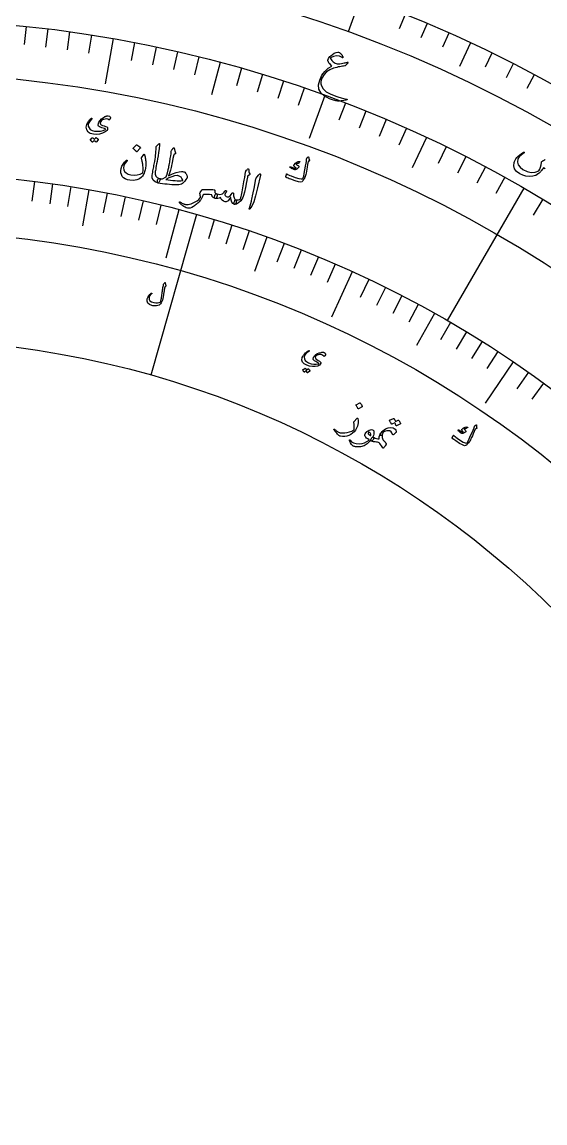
# Model space of a CAD drawing. Header units: millimetres. Extents: x -75 to 75, y -75 to 98.
# Drawn here: x 6.9 to 35.1, y 8.4 to 67.7 of the extents above; entities that cross this region are included whole.
import ezdxf

# ---------------------------------------------------------------- set-up
doc = ezdxf.new("R2010")
doc.units = ezdxf.units.MM
for name, color, linetype in [('ENGRAVE', 7, 'Continuous'), ('ENGRAVE_FINE', 8, 'Continuous'), ('TEXT', 5, 'Continuous')]:
    doc.layers.add(name, color=color, linetype=linetype)

msp = doc.modelspace()

# ---------------------------------------------------------------- linework, layer by layer
at = {"layer": 'ENGRAVE'}
for points in [[(25.1385, 69.0674), (24.4651, 67.2174)], [(11.7864, 66.8438), (11.3566, 64.4064)], [(31.0624, 66.6136), (30.4681, 65.3391)], [(17.5673, 65.5622), (17.0976, 63.8091)], [(23.2146, 63.7816), (22.3681, 61.4559)], [(28.6852, 61.5156), (27.9182, 59.8707)], [(33.9375, 58.7815), (29.8125, 51.6368)], [(10.4873, 58.6955), (10.139, 56.7463)], [(15.3327, 57.6199), (14.6384, 55.0107)], [(16.2904, 57.3564), (13.8315, 48.6989)], [(20.0752, 56.1438), (19.4085, 54.2794)], [(24.6827, 54.2762), (23.565, 51.8184)], [(29.1237, 52.0284), (28.1565, 50.3007)], [(33.3674, 49.4142), (31.8564, 47.1765)]]:
    msp.add_lwpolyline(points, dxfattribs=at)
for radius in [73.5, 73.5, 71.5312, 67.875, 67.875, 64.9875, 59.625, 59.625, 56.475, 50.625, 50.625]:
    msp.add_circle((0, 0), radius, dxfattribs=at)
at = {"layer": 'ENGRAVE_FINE'}
for points in [[(27.5336, 68.148), (27.2175, 67.3657)], [(7.0949, 67.5032), (6.9914, 66.5186)], [(8.2719, 67.3691), (8.1512, 66.3864)], [(9.4464, 67.2144), (9.3086, 66.2341)], [(28.7187, 67.6571), (28.3891, 66.8804)], [(29.8951, 67.1456), (29.552, 66.3748)], [(10.618, 67.0393), (10.4631, 66.0615)], [(12.9512, 66.6279), (12.7623, 65.6561)], [(14.112, 66.3918), (13.9062, 65.4234)], [(15.2686, 66.1354), (15.0459, 65.1707)], [(32.2203, 66.0614), (31.8504, 65.303)], [(16.4204, 65.8588), (16.1809, 64.8982)], [(33.3683, 65.489), (32.9852, 64.7372)], [(18.7089, 65.2456), (18.436, 64.294)], [(19.8447, 64.9092), (19.5553, 63.9624)], [(34.5062, 64.8966), (34.11, 64.1517)], [(20.9745, 64.553), (20.6686, 63.6114)], [(22.0979, 64.1771), (21.7756, 63.241)], [(24.3242, 63.3668), (23.9694, 62.4425)], [(25.4264, 62.9326), (25.0556, 62.0147)], [(26.5209, 62.4793), (26.1341, 61.568)], [(27.6072, 62.0069), (27.2046, 61.1025)], [(29.7544, 61.0056), (29.3205, 60.1158)], [(30.8146, 60.4771), (30.3652, 59.595)], [(31.8654, 59.9301), (31.4006, 59.0559)], [(7.5442, 59.1458), (7.4076, 58.0745)], [(8.5276, 59.012), (8.3731, 57.9431)], [(9.5087, 58.8619), (9.3365, 57.7957)], [(32.9065, 59.3648), (32.4265, 58.4989)], [(11.463, 58.5127), (11.2554, 57.4529)], [(12.4357, 58.3138), (12.2104, 57.2575)], [(13.405, 58.0986), (13.1622, 57.0462)], [(14.3708, 57.8673), (14.1105, 56.8191)], [(34.9582, 58.1802), (34.4483, 57.3316)], [(17.2438, 57.0771), (16.9315, 56.0432)], [(18.1926, 56.7818), (17.8631, 55.7533)], [(19.1365, 56.4707), (18.7898, 55.4478)], [(21.0085, 55.8013), (20.628, 54.7905)], [(21.9362, 55.4432), (21.5388, 54.4389)], [(22.8579, 55.0696), (22.4439, 54.0721)], [(23.7735, 54.6805), (23.3429, 53.6901)], [(25.5852, 53.8566), (25.1218, 52.8811)], [(26.4808, 53.422), (26.0012, 52.4543)], [(27.3692, 52.9723), (26.8735, 52.0128)], [(28.2503, 52.5077), (27.7386, 51.5567)], [(29.9891, 51.5344), (29.4459, 50.6009)], [(30.8465, 51.0258), (30.2878, 50.1016)], [(31.6955, 50.5028), (31.1214, 49.5881)], [(32.5358, 49.9656), (31.9465, 49.0605)], [(34.1898, 48.8487), (33.5705, 47.9639)], [(35.0029, 48.2694), (34.3689, 47.3951)]]:
    msp.add_lwpolyline(points, dxfattribs=at)
at = {"layer": 'TEXT'}
for points in [[(23.9083, 66.112), (23.9527, 66.1082), (23.9964, 66.0916), (24.0394, 66.0623), (24.0818, 66.0202), (24.1022, 65.9953), (24.1203, 65.9711), (24.1364, 65.9475), (24.1502, 65.9245), (24.162, 65.9022), (24.1718, 65.8809), (24.1795, 65.8605), (24.1851, 65.841), (24.1872, 65.8232), (24.1807, 65.8151), (24.1658, 65.8167), (24.1425, 65.8278), (23.9927, 65.894), (23.8384, 65.9125), (23.6797, 65.8833), (23.517, 65.8064), (23.5109, 65.7997), (23.5081, 65.7916), (23.5088, 65.7818), (23.5129, 65.7704), (23.5813, 65.6671), (23.6656, 65.5846), (23.766, 65.5227), (23.8824, 65.4814), (23.9048, 65.4779), (23.9353, 65.478), (23.974, 65.4815), (24.0209, 65.4885), (24.1079, 65.5056), (24.1848, 65.5206), (24.2516, 65.5334), (24.3082, 65.5442), (24.3547, 65.553), (24.391, 65.5597), (24.4171, 65.5645), (24.433, 65.5672), (24.4539, 65.5661), (24.462, 65.5571), (24.4573, 65.5403), (24.4399, 65.5155), (24.3855, 65.4537), (24.3414, 65.409), (24.3078, 65.3814), (24.2845, 65.371), (24.2228, 65.3656), (24.1567, 65.3573), (24.0861, 65.346), (24.0111, 65.3319), (23.9317, 65.3147), (23.8478, 65.2947), (23.7595, 65.2716), (23.6669, 65.2455), (23.4722, 65.1677), (23.3053, 65.054), (23.1663, 64.9046), (23.0548, 64.7198), (23.0143, 64.612), (22.9953, 64.5051), (22.9979, 64.3992), (23.0218, 64.2942), (23.1166, 64.131), (23.2878, 63.9807), (23.5353, 63.8428), (23.8592, 63.7163), (23.9108, 63.7006), (23.9666, 63.6846), (24.0268, 63.6685), (24.0914, 63.652), (24.1602, 63.6356), (24.2331, 63.6192), (24.3103, 63.603), (24.3915, 63.587), (24.4052, 63.5833), (24.4147, 63.5788), (24.4199, 63.5734), (24.4208, 63.567), (24.3988, 63.5461), (24.3348, 63.526), (24.229, 63.5066), (24.0815, 63.4877), (23.9934, 63.48), (23.9181, 63.4778), (23.8555, 63.4813), (23.8057, 63.4904), (23.6269, 63.542), (23.4683, 63.5985), (23.3299, 63.6602), (23.2117, 63.7272), (23.0066, 63.9044), (22.8911, 64.11), (22.8655, 64.3448), (22.9302, 64.6088), (23.054, 64.8662), (23.2041, 65.0787), (23.3809, 65.2459), (23.5844, 65.3676), (23.5072, 65.4418), (23.4473, 65.5104), (23.4047, 65.5735), (23.3794, 65.631), (23.3746, 65.6524), (23.3739, 65.674), (23.3772, 65.696), (23.3846, 65.7184), (23.4146, 65.7749), (23.4484, 65.8265), (23.4858, 65.8733), (23.5269, 65.915), (23.6244, 65.9938), (23.7206, 66.0529), (23.8152, 66.0923), (23.9083, 66.112)], [(11.5628, 62.4664), (11.507, 62.4972), (11.4407, 62.5101), (11.3641, 62.5053), (11.2772, 62.4826), (11.2199, 62.4562), (11.1699, 62.4214), (11.1273, 62.3782), (11.0919, 62.3265), (11.0874, 62.3157), (11.0851, 62.3041), (11.085, 62.2916), (11.0871, 62.2782), (11.1092, 62.2338), (11.1526, 62.1955), (11.2174, 62.1633), (11.3035, 62.137), (11.3886, 62.1119), (11.4485, 62.0835), (11.4833, 62.0519), (11.4929, 62.017), (11.4822, 61.9499), (11.4581, 61.8928), (11.4205, 61.8457), (11.3696, 61.8087), (11.2174, 61.7403), (11.061, 61.6976), (10.9004, 61.6807), (10.7354, 61.6894), (10.561, 61.7323), (10.438, 61.8085), (10.3662, 61.9183), (10.3456, 62.062), (10.3556, 62.1373), (10.3799, 62.2168), (10.4186, 62.3005), (10.4717, 62.3884), (10.4892, 62.4124), (10.5068, 62.4354), (10.5246, 62.4574), (10.5426, 62.4785), (10.561, 62.4986), (10.5798, 62.518), (10.5991, 62.5366), (10.6188, 62.5544), (10.629, 62.5614), (10.6374, 62.5635), (10.644, 62.5607), (10.6489, 62.5531), (10.6508, 62.5442), (10.6502, 62.5358), (10.6471, 62.5279), (10.6414, 62.5203), (10.5452, 62.4114), (10.482, 62.3092), (10.4516, 62.2137), (10.4538, 62.1251), (10.4922, 62.0255), (10.56, 61.9484), (10.6572, 61.8934), (10.7839, 61.8606), (10.9509, 61.8449), (11.1052, 61.8525), (11.247, 61.8835), (11.3765, 61.9381), (11.3846, 61.9432), (11.3884, 61.9492), (11.3879, 61.9559), (11.383, 61.9634), (11.3607, 61.9798), (11.3201, 61.9977), (11.261, 62.017), (11.1836, 62.0376), (11.1055, 62.0618), (11.0477, 62.0913), (11.0104, 62.126), (10.9936, 62.1661), (10.9904, 62.2103), (10.9952, 62.2552), (11.0082, 62.3008), (11.0294, 62.3471), (11.0872, 62.4351), (11.1597, 62.5127), (11.2468, 62.5797), (11.3486, 62.6363), (11.3754, 62.6492), (11.401, 62.6599), (11.4255, 62.6684), (11.4489, 62.6748), (11.4712, 62.6792), (11.4921, 62.6816), (11.5117, 62.6821), (11.5301, 62.6808), (11.5991, 62.6613), (11.6365, 62.6227), (11.6423, 62.5652), (11.6164, 62.4886), (11.6039, 62.469), (11.5909, 62.4588), (11.5772, 62.4579), (11.5628, 62.4664)], [(10.8611, 61.501), (10.8637, 61.5028), (10.8671, 61.5037), (10.8713, 61.5034), (10.8762, 61.5021), (10.8928, 61.4921), (10.9087, 61.4816), (10.9239, 61.4705), (10.9385, 61.4589), (10.9524, 61.4464), (10.9658, 61.4332), (10.9787, 61.419), (10.9911, 61.404), (10.9933, 61.3997), (10.9938, 61.3955), (10.9927, 61.3913), (10.99, 61.3872), (10.8786, 61.2633), (10.8759, 61.2618), (10.8724, 61.2625), (10.8681, 61.2651), (10.863, 61.2698), (10.8596, 61.2739), (10.854, 61.2797), (10.8462, 61.2871), (10.8361, 61.2963), (10.8236, 61.3073), (10.8087, 61.3203), (10.7913, 61.3353), (10.7715, 61.3522), (10.6841, 61.2559), (10.6803, 61.2531), (10.6761, 61.253), (10.6715, 61.2556), (10.6664, 61.2609), (10.6619, 61.2654), (10.6549, 61.2723), (10.6453, 61.2815), (10.633, 61.2931), (10.6179, 61.3071), (10.5997, 61.3235), (10.5784, 61.3423), (10.5541, 61.3635), (10.5518, 61.3667), (10.551, 61.3697), (10.5518, 61.3724), (10.5542, 61.3748), (10.6659, 61.4935), (10.6685, 61.4954), (10.6719, 61.4962), (10.6761, 61.496), (10.681, 61.4947), (10.6953, 61.487), (10.709, 61.4787), (10.722, 61.4696), (10.7345, 61.4598), (10.7465, 61.4494), (10.7578, 61.4385), (10.7686, 61.4271), (10.7789, 61.4152)], [(14.2603, 61.1722), (14.2678, 61.1793), (14.2744, 61.1837), (14.2799, 61.1854), (14.2844, 61.1844), (14.2903, 61.1791), (14.2938, 61.1666), (14.2949, 61.147), (14.2936, 61.1201), (14.2682, 60.9052), (14.2421, 60.7071), (14.2153, 60.5258), (14.1879, 60.3613), (14.1622, 60.2211), (14.1392, 60.0954), (14.1191, 59.9843), (14.1018, 59.8876), (14.0872, 59.8054), (14.0751, 59.7379), (14.0655, 59.6848), (14.0583, 59.6464), (14.0563, 59.5267), (14.0914, 59.43), (14.1634, 59.3563), (14.2724, 59.3054), (14.3023, 59.2893), (14.3179, 59.2648), (14.3193, 59.2319), (14.3066, 59.1905), (14.2776, 59.1276), (14.2521, 59.0837), (14.2302, 59.059), (14.2118, 59.0535), (14.0562, 59.1132), (13.9529, 59.2054), (13.9018, 59.3301), (13.903, 59.4877), (13.9144, 59.5605), (13.9263, 59.6334), (13.9388, 59.7063), (13.9519, 59.7793), (13.9653, 59.8524), (13.979, 59.9256), (13.9928, 59.999), (14.0069, 60.0725), (14.034, 60.2126), (14.0557, 60.3393), (14.072, 60.4528), (14.0829, 60.5529), (14.0908, 60.6496), (14.0979, 60.753), (14.1042, 60.863), (14.1097, 60.9796), (14.1117, 61.0004), (14.1165, 61.0187), (14.1241, 61.0345), (14.1345, 61.0478)], [(13.4905, 60.5799), (13.5037, 60.5272), (13.5157, 60.4725), (13.5266, 60.4159), (13.5362, 60.3573), (13.5441, 60.2965), (13.55, 60.2332), (13.5537, 60.1675), (13.5554, 60.0992), (13.5548, 60.0317), (13.5512, 59.9655), (13.5444, 59.9005), (13.5346, 59.8368), (13.5217, 59.7741), (13.5057, 59.7123), (13.4866, 59.6515), (13.4644, 59.5914), (13.4361, 59.5296), (13.404, 59.4737), (13.3682, 59.4239), (13.3287, 59.38), (13.2071, 59.2872), (13.0616, 59.2278), (12.8921, 59.2018), (12.6983, 59.2089), (12.5627, 59.2343), (12.4482, 59.2774), (12.3548, 59.3383), (12.2823, 59.4171), (12.2345, 59.5089), (12.2091, 59.61), (12.2063, 59.7204), (12.2262, 59.8401), (12.2679, 59.9627), (12.3267, 60.0767), (12.4027, 60.1819), (12.4958, 60.2784), (12.5096, 60.2888), (12.5219, 60.2936), (12.5326, 60.2929), (12.5418, 60.2865), (12.5494, 60.2758), (12.5495, 60.2629), (12.5421, 60.2479), (12.5273, 60.2307), (12.4283, 60.1055), (12.3678, 59.9867), (12.3453, 59.8743), (12.3608, 59.7684), (12.4099, 59.6759), (12.4904, 59.6002), (12.6024, 59.5413), (12.7459, 59.499), (12.926, 59.4784), (13.0932, 59.4906), (13.2478, 59.5358), (13.3901, 59.6141), (13.3933, 59.6172), (13.3963, 59.6223), (13.399, 59.6292), (13.4014, 59.6381), (13.4131, 59.7094), (13.4166, 59.7948), (13.4118, 59.8941), (13.3985, 60.0076), (13.3895, 60.0651), (13.3804, 60.1189), (13.3711, 60.1688), (13.3616, 60.2148), (13.3519, 60.2569), (13.3415, 60.2949), (13.3306, 60.3287), (13.3191, 60.3584), (13.314, 60.3737), (13.3121, 60.3872), (13.3136, 60.3989), (13.3183, 60.4087), (13.4496, 60.5979), (13.4603, 60.6082), (13.4707, 60.6087), (13.4807, 60.5993), (13.4905, 60.5799)], [(13.0536, 61.1172), (13.0579, 61.12), (13.0634, 61.121), (13.07, 61.1204), (13.0777, 61.118), (13.1288, 61.0838), (13.1755, 61.0454), (13.2179, 61.0028), (13.2559, 60.9558), (13.2591, 60.9492), (13.2599, 60.9432), (13.2581, 60.9377), (13.2538, 60.9327), (13.0732, 60.7479), (13.0671, 60.7439), (13.0604, 60.744), (13.0531, 60.7484), (13.0453, 60.7569), (13.0384, 60.7642), (13.0276, 60.7754), (13.0127, 60.7904), (12.9937, 60.8091), (12.9704, 60.8318), (12.9422, 60.8584), (12.9093, 60.8889), (12.8716, 60.9234), (12.8667, 60.9288), (12.8648, 60.9337), (12.8656, 60.9379), (12.8694, 60.9415)], [(15.0469, 60.9479), (15.0555, 60.9534), (15.0628, 60.9566), (15.0687, 60.9576), (15.0733, 60.9562), (15.0783, 60.9524), (15.0823, 60.9466), (15.0855, 60.9388), (15.0878, 60.9289), (15.0966, 60.8867), (15.1052, 60.8475), (15.1136, 60.8113), (15.1217, 60.7781), (15.1299, 60.7483), (15.1384, 60.722), (15.1473, 60.6994), (15.1565, 60.6804), (15.1629, 60.6651), (15.1627, 60.6507), (15.1559, 60.6372), (15.1425, 60.6246), (15.0682, 60.5689), (15.0579, 60.5587), (15.0496, 60.5461), (15.0435, 60.5311), (15.0394, 60.5138), (15.0158, 60.3797), (14.9947, 60.2616), (14.9761, 60.1596), (14.96, 60.0737), (14.9464, 60.0036), (14.9357, 59.9492), (14.9277, 59.9104), (14.9225, 59.8872), (14.9049, 59.8193), (14.887, 59.7551), (14.8687, 59.6948), (14.85, 59.6382), (14.8312, 59.5854), (14.8124, 59.5363), (14.7936, 59.4909), (14.7748, 59.4493), (15.0011, 59.547), (15.194, 59.6169), (15.3532, 59.6593), (15.4785, 59.6745), (15.5322, 59.6732), (15.5788, 59.6663), (15.6184, 59.6537), (15.6509, 59.6355), (15.6934, 59.5972), (15.7296, 59.5448), (15.7593, 59.4785), (15.7827, 59.3982), (15.7847, 59.38), (15.7823, 59.3603), (15.7754, 59.3393), (15.764, 59.3168), (15.7136, 59.2386), (15.6592, 59.1659), (15.6007, 59.0987), (15.5383, 59.037), (15.484, 59.001), (15.4141, 58.9758), (15.3286, 58.9613), (15.2274, 58.9574), (15.0946, 58.9617), (14.9634, 58.9681), (14.8337, 58.9767), (14.7056, 58.9873), (14.5792, 59.0002), (14.4548, 59.0156), (14.3324, 59.0333), (14.2118, 59.0535), (14.1994, 59.0605), (14.1898, 59.075), (14.1832, 59.097), (14.1794, 59.1264), (14.1783, 59.1616), (14.1811, 59.1948), (14.1878, 59.226), (14.1985, 59.255), (14.2126, 59.2792), (14.2296, 59.2957), (14.2495, 59.3044), (14.2724, 59.3054), (14.3013, 59.3001), (14.3286, 59.2955), (14.3545, 59.2917), (14.3789, 59.2885), (14.4018, 59.2858), (14.423, 59.283), (14.4425, 59.2803), (14.4604, 59.2776), (14.6535, 59.3903), (14.6565, 59.3965), (14.66, 59.4046), (14.664, 59.4147), (14.6684, 59.4267), (14.6733, 59.4406), (14.6787, 59.4564), (14.6846, 59.4741), (14.6909, 59.4938), (14.6975, 59.5152), (14.7041, 59.5383), (14.7108, 59.5631), (14.7175, 59.5895), (14.7244, 59.6174), (14.7316, 59.6465), (14.7391, 59.6768), (14.7469, 59.7083), (14.7553, 59.744), (14.7648, 59.7869), (14.7753, 59.837), (14.7868, 59.8942), (14.7992, 59.9582), (14.8125, 60.0287), (14.8266, 60.1056), (14.8416, 60.189), (14.8743, 60.3743), (14.8986, 60.5212), (14.9146, 60.6297), (14.9222, 60.6999), (14.9256, 60.7454), (14.929, 60.7798), (14.9322, 60.8031), (14.9354, 60.8153), (14.9497, 60.8362), (14.9639, 60.8557), (14.9779, 60.8738), (14.9918, 60.8904), (15.0055, 60.9059), (15.0193, 60.9206), (15.0331, 60.9346), (15.0469, 60.9479)], [(22.3334, 60.4544), (22.3365, 60.432), (22.3404, 60.4104), (22.3451, 60.3896), (22.3505, 60.3696), (22.3569, 60.3504), (22.3644, 60.332), (22.3728, 60.3143), (22.3823, 60.2973), (22.3851, 60.2886), (22.384, 60.2802), (22.3789, 60.272), (22.3699, 60.2641), (22.3186, 60.2235), (22.3134, 60.219), (22.3094, 60.215), (22.3066, 60.2116), (22.305, 60.2087), (22.2816, 60.0563), (22.2593, 59.9189), (22.2383, 59.7966), (22.2185, 59.6894), (22.2, 59.5973), (22.1826, 59.5206), (22.1665, 59.4592), (22.1515, 59.4131), (22.1196, 59.3276), (22.108, 59.3011), (22.095, 59.2749), (22.0807, 59.2491), (22.065, 59.2237), (22.0479, 59.1987), (22.0292, 59.1742), (22.009, 59.1501), (21.9872, 59.1264), (21.9195, 59.1045), (21.7937, 59.1191), (21.6098, 59.1699), (21.3674, 59.2562), (21.2927, 59.2861), (21.2243, 59.3155), (21.1621, 59.3447), (21.1063, 59.3735), (21.1017, 59.3777), (21.0991, 59.3824), (21.0984, 59.3877), (21.0996, 59.3936), (21.1076, 59.4211), (21.115, 59.446), (21.1219, 59.4684), (21.1283, 59.4882), (21.1342, 59.5057), (21.1398, 59.5212), (21.145, 59.5346), (21.1498, 59.5458), (21.1528, 59.552), (21.1564, 59.5548), (21.1605, 59.5542), (21.1651, 59.5502), (21.2017, 59.5233), (21.2512, 59.4954), (21.3136, 59.4665), (21.389, 59.4366), (21.6167, 59.3543), (21.7985, 59.3), (21.9347, 59.2742), (22.0254, 59.2772), (22.0451, 59.3304), (22.0701, 59.431), (22.1006, 59.579), (22.1362, 59.7746), (22.1702, 59.9709), (22.1952, 60.1197), (22.2113, 60.2209), (22.2186, 60.2744), (22.2201, 60.2892), (22.2216, 60.3031), (22.2229, 60.316), (22.2242, 60.3279), (22.2253, 60.3388), (22.2262, 60.3485), (22.227, 60.357), (22.2276, 60.3644), (22.2298, 60.3801), (22.2345, 60.3941), (22.2416, 60.4065), (22.2511, 60.4173), (22.3093, 60.4713), (22.3138, 60.4747), (22.3178, 60.4765), (22.3216, 60.4768), (22.325, 60.4754), (22.3284, 60.4715), (22.3309, 60.4668), (22.3326, 60.4611), (22.3334, 60.4544)], [(21.8435, 60.2211), (21.8467, 60.2195), (21.8491, 60.2171), (21.8507, 60.2141), (21.8516, 60.2103), (21.8513, 60.2073), (21.8504, 60.2043), (21.849, 60.2012), (21.8471, 60.198), (21.7763, 60.1187), (21.7684, 60.1109), (21.761, 60.1054), (21.7542, 60.1021), (21.748, 60.1012), (21.7235, 60.103), (21.7017, 60.1016), (21.6824, 60.097), (21.6658, 60.0893), (21.6611, 60.0838), (21.6619, 60.0758), (21.6684, 60.0653), (21.6804, 60.0523), (21.6891, 60.0454), (21.6981, 60.0385), (21.7076, 60.0317), (21.7175, 60.0251), (21.7279, 60.0184), (21.7389, 60.0119), (21.7505, 60.0053), (21.7628, 59.9987), (21.8009, 59.964), (21.8014, 59.9208), (21.7644, 59.8692), (21.6901, 59.8091), (21.6627, 59.7932), (21.6375, 59.7821), (21.6146, 59.7759), (21.594, 59.7745), (21.573, 59.7775), (21.5454, 59.7856), (21.5111, 59.7988), (21.4703, 59.8171), (21.4496, 59.8269), (21.4302, 59.8369), (21.4122, 59.8472), (21.3955, 59.8578), (21.38, 59.8682), (21.3656, 59.8783), (21.3523, 59.888), (21.3401, 59.8973), (21.3333, 59.905), (21.3292, 59.9126), (21.3277, 59.9199), (21.3288, 59.927), (21.3324, 59.9335), (21.3375, 59.9373), (21.344, 59.9383), (21.3521, 59.9365), (21.3772, 59.9294), (21.4056, 59.9209), (21.4372, 59.911), (21.4721, 59.8996), (21.537, 59.8784), (21.5886, 59.8641), (21.6268, 59.8569), (21.6516, 59.8567), (21.6552, 59.8578), (21.6577, 59.86), (21.6592, 59.8633), (21.6595, 59.8677), (21.6589, 59.8708), (21.6569, 59.8741), (21.6535, 59.8777), (21.6486, 59.8816), (21.602, 59.9123), (21.5828, 59.9261), (21.5674, 59.9406), (21.5556, 59.9557), (21.5476, 59.9715), (21.5421, 59.9885), (21.541, 60.0045), (21.5443, 60.0194), (21.5519, 60.0333), (21.6197, 60.1207), (21.6909, 60.1812), (21.7655, 60.2147), (21.8435, 60.2211)], [(15.3157, 59.449), (15.3014, 59.4521), (15.2865, 59.4543), (15.271, 59.4555), (15.2548, 59.4557), (15.1039, 59.4369), (14.9498, 59.3958), (14.7928, 59.3326), (14.633, 59.2471), (14.7663, 59.227), (14.8935, 59.2104), (15.0147, 59.1972), (15.1297, 59.1876), (15.2388, 59.1817), (15.342, 59.1798), (15.4392, 59.1818), (15.5304, 59.1879), (15.5391, 59.1891), (15.5443, 59.1924), (15.5459, 59.1978), (15.5439, 59.2052), (15.5033, 59.2943), (15.4517, 59.3647), (15.3891, 59.4163), (15.3157, 59.449)], [(18.9535, 59.7034), (18.9867, 59.7421), (19.0127, 59.7729), (19.0316, 59.7958), (19.0433, 59.8108), (19.0517, 59.82), (19.0605, 59.8257), (19.0697, 59.8279), (19.0793, 59.8265), (19.0891, 59.8215), (19.0961, 59.8136), (19.1002, 59.8028), (19.1015, 59.7892), (19.106, 59.7229), (19.1169, 59.6611), (19.1342, 59.6036), (19.1578, 59.5504), (19.1639, 59.5339), (19.1621, 59.518), (19.1524, 59.5028), (19.1348, 59.4883), (19.046, 59.423), (19.038, 59.3836), (19.0302, 59.345), (19.0226, 59.3069), (19.0153, 59.2696), (19.0081, 59.233), (19.0012, 59.197), (18.9945, 59.1618), (18.988, 59.1272), (18.9273, 58.8072), (18.8732, 58.5593), (18.8257, 58.3832), (18.7851, 58.2791), (18.6715, 58.103), (18.5587, 57.9822), (18.4466, 57.9165), (18.3351, 57.9061), (18.3323, 57.9069), (18.3296, 57.9078), (18.3269, 57.9087), (18.3242, 57.9095), (18.3129, 57.9301), (18.3137, 57.9687), (18.3265, 58.0254), (18.3515, 58.1002), (18.3628, 58.1272), (18.3769, 58.145), (18.3937, 58.1536), (18.4133, 58.1531), (18.487, 58.145), (18.5527, 58.1518), (18.6105, 58.1736), (18.6604, 58.2103), (18.6765, 58.2685), (18.6932, 58.3351), (18.7105, 58.4102), (18.7285, 58.4938), (18.7472, 58.5856), (18.7665, 58.685), (18.7866, 58.7921), (18.8074, 58.9069), (18.8286, 59.0195), (18.8474, 59.1208), (18.8636, 59.2108), (18.8774, 59.2895), (18.889, 59.3568), (18.8989, 59.4126), (18.907, 59.4568), (18.9134, 59.4896), (18.935, 59.6549), (18.9391, 59.6706), (18.9435, 59.6839), (18.9483, 59.6948), (18.9535, 59.7034)], [(19.6569, 59.5058), (19.7004, 59.5475), (19.7278, 59.5582), (19.7391, 59.5377), (19.7342, 59.4863), (19.5757, 58.7957), (19.4765, 58.3724), (19.3754, 58.0415), (19.2729, 57.803), (19.1693, 57.6565), (19.1559, 57.6462), (19.1456, 57.6416), (19.1383, 57.6429), (19.1341, 57.65), (19.132, 57.6596), (19.1321, 57.6712), (19.1343, 57.6846), (19.1387, 57.7001), (19.1779, 57.8184), (19.2141, 57.9458), (19.2472, 58.0821), (19.2771, 58.2274), (19.2856, 58.2651), (19.3075, 58.3675), (19.3427, 58.5344), (19.3911, 58.7659), (19.4931, 59.2809), (19.5004, 59.3077), (19.5097, 59.3315), (19.5212, 59.3523), (19.5348, 59.3702)], [(17.3038, 58.2226), (17.2614, 58.2372), (17.2246, 58.2543), (17.1934, 58.2738), (17.1677, 58.2958), (17.1566, 58.3073), (17.1469, 58.32), (17.1384, 58.3337), (17.1311, 58.3486), (17.1246, 58.3644), (17.1186, 58.3808), (17.1129, 58.3978), (17.1075, 58.4155), (16.9879, 58.4317), (16.8766, 58.4407), (16.7739, 58.4426), (16.6795, 58.4374), (16.6586, 58.4323), (16.6417, 58.422), (16.6289, 58.4063), (16.6202, 58.3854), (16.5881, 58.2986), (16.5528, 58.2213), (16.5143, 58.1535), (16.4727, 58.0951), (16.4354, 58.0509), (16.3962, 58.0083), (16.3551, 57.9674), (16.3122, 57.9281), (16.2674, 57.8906), (16.2208, 57.8551), (16.1725, 57.8215), (16.1224, 57.7899), (16.028, 57.739), (15.9425, 57.7076), (15.8657, 57.6958), (15.7977, 57.7034), (15.7362, 57.7241), (15.6735, 57.7529), (15.6097, 57.7898), (15.5448, 57.8347), (15.5137, 57.8591), (15.4855, 57.8823), (15.4601, 57.904), (15.4377, 57.9244), (15.418, 57.9434), (15.4007, 57.9607), (15.3859, 57.9765), (15.3737, 57.9906), (15.3669, 58.0017), (15.3641, 58.0125), (15.3653, 58.023), (15.3703, 58.0332), (15.3782, 58.0406), (15.3875, 58.0428), (15.3983, 58.0397), (15.4107, 58.0314), (15.4588, 57.9976), (15.5032, 57.9703), (15.5438, 57.9495), (15.5806, 57.9353), (15.6, 57.929), (15.6207, 57.923), (15.6429, 57.9174), (15.6664, 57.9122), (15.6912, 57.9073), (15.7175, 57.9028), (15.7451, 57.8987), (15.7741, 57.8949), (15.8378, 57.8954), (15.9157, 57.9099), (16.0077, 57.9383), (16.114, 57.9805), (16.2226, 58.0351), (16.3216, 58.1004), (16.4111, 58.1765), (16.4909, 58.2635), (16.4941, 58.2671), (16.4959, 58.2711), (16.4964, 58.2754), (16.4956, 58.2802), (16.4954, 58.3385), (16.4903, 58.3924), (16.4801, 58.4416), (16.4649, 58.4863), (16.4645, 58.5125), (16.4822, 58.5532), (16.5181, 58.6081), (16.5722, 58.6773), (16.586, 58.6899), (16.6014, 58.699), (16.6185, 58.7047), (16.6372, 58.7068), (16.7163, 58.7093), (16.7941, 58.7108), (16.8706, 58.7115), (16.9459, 58.7114), (17.02, 58.7102), (17.0935, 58.7076), (17.1662, 58.7036), (17.2382, 58.6982), (17.2549, 58.6952), (17.2668, 58.6883), (17.2738, 58.6777), (17.2759, 58.6632), (17.2728, 58.6325), (17.2734, 58.6039), (17.2774, 58.5772), (17.2851, 58.5524), (17.2982, 58.5305), (17.3181, 58.5096), (17.3445, 58.4898), (17.3776, 58.4709), (17.3929, 58.4583), (17.4028, 58.4402), (17.4073, 58.4165), (17.4065, 58.3872), (17.4012, 58.3558), (17.3925, 58.3253), (17.3804, 58.2959), (17.3648, 58.2675), (17.3484, 58.2448), (17.3327, 58.2297), (17.3178, 58.2223), (17.3038, 58.2226)], [(17.3721, 58.4726), (17.4689, 58.4497), (17.5531, 58.4425), (17.6249, 58.451), (17.6843, 58.4752), (17.715, 58.4988), (17.7475, 58.5305), (17.7818, 58.5703), (17.8178, 58.6182), (17.8299, 58.632), (17.8415, 58.6418), (17.8527, 58.6476), (17.8634, 58.6495), (17.8758, 58.6483), (17.8859, 58.6441), (17.8934, 58.6369), (17.8986, 58.6267), (17.9016, 58.613), (17.9007, 58.599), (17.8959, 58.5846), (17.8873, 58.5699), (17.8607, 58.5335), (17.841, 58.502), (17.8281, 58.4757), (17.822, 58.4544), (17.8221, 58.4215), (17.8342, 58.3912), (17.8584, 58.3637), (17.8947, 58.3389), (17.9374, 58.3193), (17.9756, 58.3094), (18.0093, 58.3092), (18.0385, 58.3187), (18.0743, 58.3447), (18.1136, 58.3866), (18.1564, 58.4443), (18.2026, 58.5179), (18.2089, 58.5265), (18.218, 58.5312), (18.2302, 58.532), (18.2452, 58.5288), (18.2585, 58.5231), (18.2682, 58.5156), (18.2743, 58.5061), (18.2768, 58.4948), (18.2916, 58.3663), (18.3197, 58.2664), (18.3611, 58.195), (18.416, 58.1522), (18.4281, 58.1412), (18.4352, 58.1205), (18.4374, 58.0899), (18.4346, 58.0497), (18.4289, 58.0188), (18.4201, 57.9901), (18.4083, 57.9634), (18.3934, 57.9389), (18.3793, 57.9209), (18.3653, 57.9093), (18.3515, 57.9041), (18.3378, 57.9052), (18.2557, 57.9498), (18.1944, 58.0251), (18.1538, 58.1311), (18.1338, 58.268), (18.1329, 58.2751), (18.1303, 58.2781), (18.126, 58.2772), (18.1202, 58.2722), (18.0721, 58.2037), (18.0283, 58.1478), (17.9889, 58.1044), (17.9537, 58.0736), (17.9228, 58.0551), (17.8915, 58.0439), (17.8599, 58.0399), (17.8278, 58.0431), (17.74, 58.0766), (17.6699, 58.1268), (17.6174, 58.1937), (17.5826, 58.2773), (17.5039, 58.2427), (17.4303, 58.2224), (17.3618, 58.2162), (17.2983, 58.2242), (17.2839, 58.2326), (17.2734, 58.2481), (17.2669, 58.2707), (17.2643, 58.3003), (17.2703, 58.3879), (17.2902, 58.4458), (17.3241, 58.474), (17.3721, 58.4726)], [(14.5715, 53.6773), (14.5757, 53.6816), (14.5805, 53.6841), (14.5856, 53.685), (14.5912, 53.6843), (14.5964, 53.6819), (14.6002, 53.6779), (14.6027, 53.6723), (14.6038, 53.665), (14.6091, 53.6233), (14.6168, 53.5865), (14.6269, 53.5544), (14.6394, 53.5272), (14.6427, 53.5177), (14.6417, 53.5081), (14.6365, 53.4984), (14.627, 53.4884), (14.6214, 53.4839), (14.6161, 53.4796), (14.6111, 53.4753), (14.6063, 53.4713), (14.6018, 53.4675), (14.5976, 53.464), (14.5937, 53.4609), (14.5902, 53.4581), (14.5841, 53.453), (14.579, 53.4463), (14.5747, 53.438), (14.5714, 53.4281), (14.5656, 53.3994), (14.5598, 53.3679), (14.5539, 53.3337), (14.5479, 53.2967), (14.5418, 53.2571), (14.5353, 53.2148), (14.5286, 53.1699), (14.5215, 53.1222), (14.5152, 53.0745), (14.5088, 53.0298), (14.5025, 52.988), (14.4963, 52.9492), (14.4901, 52.9132), (14.4841, 52.8799), (14.4783, 52.8492), (14.4727, 52.8213), (14.4526, 52.7396), (14.4249, 52.6645), (14.3896, 52.5961), (14.3469, 52.5344), (14.3124, 52.5007), (14.2661, 52.4735), (14.2078, 52.4528), (14.1376, 52.4386), (14.0637, 52.4309), (13.9959, 52.4297), (13.9342, 52.4348), (13.8786, 52.4464), (13.7463, 52.5016), (13.6614, 52.5795), (13.6241, 52.6804), (13.6343, 52.8043), (13.6643, 52.8909), (13.7099, 52.9715), (13.7711, 53.0461), (13.8479, 53.1146), (13.8534, 53.1183), (13.8586, 53.1201), (13.8635, 53.12), (13.8681, 53.118), (13.8728, 53.1147), (13.876, 53.1112), (13.8779, 53.1073), (13.8783, 53.1031), (13.8779, 53.0972), (13.8762, 53.0918), (13.8734, 53.087), (13.8694, 53.0827), (13.8127, 53.0193), (13.7705, 52.9637), (13.7428, 52.9158), (13.7297, 52.8758), (13.7342, 52.7811), (13.7772, 52.7046), (13.8586, 52.6462), (13.9783, 52.6057), (14.0914, 52.5883), (14.1922, 52.5909), (14.2808, 52.6135), (14.3573, 52.6562), (14.3638, 52.6851), (14.3707, 52.719), (14.378, 52.758), (14.3857, 52.8021), (14.3937, 52.8513), (14.4019, 52.9058), (14.4103, 52.9657), (14.4189, 53.0309), (14.4285, 53.0979), (14.4383, 53.1638), (14.4481, 53.2286), (14.4581, 53.2922), (14.4683, 53.3547), (14.4788, 53.416), (14.4896, 53.4761), (14.5008, 53.5351), (14.5092, 53.5924), (14.5112, 53.5987), (14.5138, 53.6044), (14.5168, 53.6095), (14.5204, 53.614)], [(23.1511, 49.7222), (23.1089, 49.762), (23.0536, 49.7885), (22.985, 49.8017), (22.9033, 49.8015), (22.8469, 49.7913), (22.795, 49.772), (22.7477, 49.7436), (22.7048, 49.7061), (22.6984, 49.6977), (22.6937, 49.6879), (22.6908, 49.6769), (22.6896, 49.6647), (22.699, 49.6206), (22.7285, 49.577), (22.7782, 49.534), (22.848, 49.4913), (22.9172, 49.4498), (22.9635, 49.4112), (22.9868, 49.3755), (22.9874, 49.3427), (22.9627, 49.286), (22.9285, 49.2412), (22.8848, 49.2083), (22.8316, 49.1872), (22.6821, 49.1616), (22.5348, 49.1595), (22.3896, 49.1811), (22.2464, 49.2261), (22.1027, 49.3034), (22.0117, 49.3983), (21.9734, 49.5112), (21.9879, 49.6424), (22.0138, 49.7064), (22.0532, 49.7709), (22.1062, 49.8359), (22.1729, 49.9012), (22.1936, 49.9184), (22.2144, 49.9347), (22.235, 49.95), (22.2557, 49.9645), (22.2764, 49.9781), (22.2974, 49.9909), (22.3185, 50.0028), (22.34, 50.014), (22.3505, 50.0179), (22.3584, 50.0178), (22.3636, 50.0139), (22.3661, 50.006), (22.3658, 49.9978), (22.3634, 49.9906), (22.3588, 49.9843), (22.3521, 49.9789), (22.2428, 49.9049), (22.164, 49.8292), (22.1156, 49.752), (22.0975, 49.6734), (22.1087, 49.5771), (22.1508, 49.4938), (22.2239, 49.4234), (22.328, 49.3658), (22.4713, 49.3141), (22.6089, 49.2858), (22.7407, 49.281), (22.867, 49.2996), (22.8754, 49.3023), (22.88, 49.3066), (22.8811, 49.3127), (22.8785, 49.3204), (22.8626, 49.3399), (22.8309, 49.3649), (22.7834, 49.3952), (22.7199, 49.431), (22.6566, 49.47), (22.6125, 49.5091), (22.5876, 49.5481), (22.5819, 49.5872), (22.589, 49.6269), (22.6035, 49.6653), (22.6253, 49.7025), (22.6544, 49.7384), (22.7253, 49.8028), (22.8067, 49.8546), (22.8987, 49.8939), (23.0011, 49.9205), (23.0276, 49.9258), (23.0526, 49.9294), (23.0761, 49.9313), (23.0982, 49.9316), (23.1188, 49.9304), (23.1377, 49.9278), (23.1552, 49.9238), (23.171, 49.9184), (23.2274, 49.8856), (23.2515, 49.8431), (23.2435, 49.7912), (23.2033, 49.7297), (23.1879, 49.7152), (23.1741, 49.7092), (23.1618, 49.7115), (23.1511, 49.7222)], [(22.3142, 49.0318), (22.317, 49.0328), (22.3202, 49.0328), (22.3238, 49.0316), (22.3278, 49.0293), (22.3401, 49.0168), (22.3518, 49.004), (22.3626, 48.9907), (22.3728, 48.9772), (22.3822, 48.9631), (22.391, 48.9483), (22.3991, 48.933), (22.4066, 48.917), (22.4075, 48.9127), (22.407, 48.9089), (22.4051, 48.9054), (22.4018, 48.9024), (22.2756, 48.8186), (22.273, 48.8179), (22.27, 48.8193), (22.2669, 48.8226), (22.2634, 48.8279), (22.2614, 48.8322), (22.2578, 48.8386), (22.2526, 48.8469), (22.2458, 48.8573), (22.2373, 48.8698), (22.2272, 48.8846), (22.2153, 48.9017), (22.2017, 48.9211), (22.1029, 48.8561), (22.099, 48.8545), (22.0953, 48.8554), (22.0918, 48.8587), (22.0885, 48.8645), (22.0856, 48.8695), (22.081, 48.8772), (22.0746, 48.8875), (22.0664, 48.9005), (22.0563, 48.9162), (22.044, 48.9347), (22.0296, 48.9561), (22.013, 48.9803), (22.0117, 48.9836), (22.0117, 48.9864), (22.013, 48.9886), (22.0157, 48.9902), (22.1408, 49.0694), (22.1436, 49.0705), (22.1468, 49.0705), (22.1504, 49.0693), (22.1544, 49.067), (22.1652, 49.0571), (22.1754, 49.0466), (22.1848, 49.0357), (22.1936, 49.0242), (22.2017, 49.0123), (22.2092, 49.0002), (22.2161, 48.9877), (22.2225, 48.9749)], [(25.0918, 47.1958), (25.0962, 47.197), (25.1011, 47.1966), (25.1065, 47.1944), (25.1125, 47.1905), (25.1475, 47.1492), (25.1778, 47.1053), (25.2034, 47.0588), (25.2243, 47.0098), (25.2254, 47.0034), (25.2246, 46.9981), (25.2218, 46.9939), (25.2169, 46.9907), (25.019, 46.8777), (25.0128, 46.8757), (25.0072, 46.8775), (25.0021, 46.8829), (24.9974, 46.892), (24.9934, 46.8999), (24.9869, 46.912), (24.9779, 46.9283), (24.9664, 46.9489), (24.9521, 46.9737), (24.9347, 47.0031), (24.9141, 47.037), (24.8905, 47.0754), (24.8877, 47.0812), (24.8872, 47.0857), (24.889, 47.0891), (24.893, 47.0913)], [(24.9505, 46.3754), (24.9539, 46.3788), (24.9572, 46.3812), (24.9603, 46.3826), (24.9632, 46.383), (24.9699, 46.3801), (24.9761, 46.3732), (24.9819, 46.3621), (24.9873, 46.3469), (25.0021, 46.2764), (25.0071, 46.2013), (25.0023, 46.1217), (24.9878, 46.0376), (24.9649, 45.951), (24.9354, 45.8695), (24.8992, 45.793), (24.8564, 45.7216), (24.7845, 45.636), (24.702, 45.5612), (24.6092, 45.497), (24.5059, 45.4434), (24.3958, 45.4037), (24.2836, 45.3833), (24.1693, 45.3823), (24.0528, 45.4005), (24.0233, 45.4087), (23.9961, 45.4211), (23.9711, 45.4377), (23.9483, 45.4585), (23.8988, 45.5123), (23.8542, 45.5614), (23.8148, 45.6058), (23.7804, 45.6455), (23.7512, 45.6804), (23.7274, 45.7106), (23.709, 45.7359), (23.6961, 45.7565), (23.6939, 45.7619), (23.6929, 45.7667), (23.693, 45.771), (23.6942, 45.7746), (23.6969, 45.7788), (23.7002, 45.7822), (23.7043, 45.785), (23.709, 45.787), (23.7142, 45.7877), (23.7194, 45.7866), (23.7247, 45.7837), (23.7302, 45.7789), (23.7628, 45.7488), (23.7946, 45.7214), (23.8257, 45.6967), (23.8561, 45.6747), (23.8861, 45.6552), (23.9159, 45.6381), (23.9455, 45.6233), (23.975, 45.611), (24.0055, 45.6008), (24.0382, 45.5924), (24.0732, 45.5859), (24.1104, 45.5812), (24.1499, 45.5786), (24.1918, 45.578), (24.236, 45.5796), (24.2827, 45.5832), (24.4188, 45.6024), (24.5442, 45.6349), (24.6591, 45.6808), (24.7633, 45.7403), (24.7709, 45.7456), (24.7773, 45.753), (24.7828, 45.7623), (24.7871, 45.7737), (24.7977, 45.849), (24.7987, 45.9385), (24.7899, 46.0423), (24.7713, 46.1603), (24.7714, 46.1671), (24.7722, 46.1727), (24.7739, 46.1772), (24.7764, 46.1806)], [(27.165, 46.2725), (27.1694, 46.2736), (27.1743, 46.2729), (27.1797, 46.2705), (27.1855, 46.2663), (27.2028, 46.2453), (27.2189, 46.2238), (27.2339, 46.2019), (27.2476, 46.1797), (27.2602, 46.1567), (27.2717, 46.133), (27.2821, 46.1084), (27.2914, 46.0829), (27.2923, 46.0763), (27.291, 46.0706), (27.2875, 46.0658), (27.282, 46.0619), (27.0768, 45.9589), (27.0726, 45.9584), (27.0683, 45.961), (27.0639, 45.9665), (27.0593, 45.9751), (27.0568, 45.982), (27.0522, 45.9922), (27.0453, 46.0057), (27.0363, 46.0226), (27.025, 46.0429), (27.0113, 46.067), (26.9954, 46.0948), (26.9771, 46.1264), (26.8167, 46.0465), (26.8105, 46.0448), (26.8049, 46.0467), (26.8, 46.0524), (26.7957, 46.0617), (26.792, 46.0697), (26.7859, 46.0821), (26.7775, 46.0987), (26.7667, 46.1197), (26.7532, 46.1451), (26.7368, 46.1751), (26.7175, 46.2098), (26.6952, 46.2491), (26.6936, 46.2544), (26.6939, 46.2586), (26.6963, 46.2617), (26.7006, 46.2636), (26.9034, 46.3605), (26.9078, 46.3616), (26.9127, 46.3609), (26.9181, 46.3586), (26.9239, 46.3544), (26.9393, 46.3375), (26.9535, 46.32), (26.9666, 46.3018), (26.9785, 46.283), (26.9894, 46.2637), (26.9993, 46.244), (27.0083, 46.224), (27.0163, 46.2036)], [(25.6539, 45.1446), (25.4995, 44.9918), (25.3277, 44.8878), (25.1385, 44.8323), (24.9319, 44.8249), (24.905, 44.8274), (24.879, 44.8307), (24.8537, 44.8348), (24.8293, 44.8397), (24.8059, 44.8455), (24.7837, 44.8522), (24.7628, 44.8599), (24.7431, 44.8685), (24.7001, 44.9011), (24.6517, 44.9601), (24.5978, 45.0455), (24.5383, 45.1573), (24.5331, 45.1715), (24.5318, 45.1832), (24.5345, 45.1924), (24.5411, 45.1991), (24.5497, 45.2024), (24.558, 45.2014), (24.5662, 45.1963), (24.5742, 45.1869), (24.6535, 45.1022), (24.7618, 45.043), (24.8994, 45.0091), (25.0664, 45), (25.2153, 45.0142), (25.3531, 45.0514), (25.4799, 45.1116), (25.5957, 45.1951), (25.5976, 45.1994), (25.5982, 45.2033), (25.5974, 45.2068), (25.5954, 45.2099), (25.5224, 45.257), (25.4631, 45.3021), (25.4174, 45.3452), (25.3855, 45.3864), (25.3684, 45.4319), (25.3692, 45.4813), (25.388, 45.5344), (25.4248, 45.5914), (25.4304, 45.5985), (25.4364, 45.6056), (25.4427, 45.6127), (25.4493, 45.6198), (25.4565, 45.627), (25.4641, 45.6345), (25.4722, 45.6423), (25.4808, 45.6503), (25.5422, 45.6991), (25.6032, 45.7339), (25.6637, 45.7548), (25.7237, 45.7617), (25.7768, 45.7541), (25.8167, 45.7312), (25.8433, 45.6932), (25.8565, 45.6401), (25.8578, 45.5758), (25.8478, 45.5078), (25.8265, 45.4359), (25.7938, 45.3602), (25.7982, 45.3578), (25.8025, 45.3556), (25.8067, 45.3537), (25.8109, 45.3519), (25.8151, 45.3502), (25.8194, 45.3482), (25.8237, 45.3461), (25.828, 45.3437), (25.8411, 45.332), (25.8472, 45.3159), (25.8464, 45.2954), (25.8386, 45.2704), (25.8267, 45.2448), (25.8122, 45.2203), (25.7951, 45.197), (25.7754, 45.1748), (25.7557, 45.1566), (25.7389, 45.1452), (25.7249, 45.1406), (25.7136, 45.1428), (25.6721, 45.1664), (25.6695, 45.1626), (25.6656, 45.1577), (25.6604, 45.1517), (25.6539, 45.1446)], [(26.3127, 45.5049), (26.2997, 45.4744), (26.2808, 45.4536), (26.2561, 45.4424), (26.2256, 45.4407), (26.2011, 45.4477), (26.1885, 45.4629), (26.188, 45.4861), (26.1994, 45.5174), (26.2277, 45.5647), (26.2591, 45.6084), (26.2936, 45.6484), (26.3311, 45.6849), (26.4847, 45.7966), (26.6303, 45.8617), (26.768, 45.8803), (26.8974, 45.8522), (26.9545, 45.8214), (27.0001, 45.7793), (27.0341, 45.7258), (27.0566, 45.6611), (27.0595, 45.6405), (27.0586, 45.6229), (27.0539, 45.6084), (27.0454, 45.5968), (27.0053, 45.5604), (26.9673, 45.5294), (26.9315, 45.5037), (26.8978, 45.4835), (26.8863, 45.4801), (26.8767, 45.4819), (26.8691, 45.4888), (26.8634, 45.5008), (26.8258, 45.5858), (26.7769, 45.6468), (26.7167, 45.6837), (26.6455, 45.6964), (26.5571, 45.6946), (26.4843, 45.6829), (26.427, 45.6614), (26.3851, 45.6302), (26.361, 45.6018), (26.3409, 45.5715), (26.3248, 45.5391), (26.3127, 45.5049)], [(31.3954, 45.99), (31.3932, 45.9695), (31.3918, 45.9496), (31.3914, 45.9302), (31.3918, 45.9114), (31.3932, 45.893), (31.3957, 45.8751), (31.3993, 45.8576), (31.4039, 45.8406), (31.4045, 45.8323), (31.4016, 45.8251), (31.3954, 45.819), (31.3857, 45.814), (31.3314, 45.7896), (31.3258, 45.7867), (31.3214, 45.7841), (31.3182, 45.7817), (31.3162, 45.7795), (31.2619, 45.6502), (31.212, 45.534), (31.1664, 45.4308), (31.1253, 45.3405), (31.0887, 45.2635), (31.0564, 45.1996), (31.0286, 45.1491), (31.0053, 45.1117), (30.9583, 45.0434), (30.9422, 45.0225), (30.9249, 45.0023), (30.9066, 44.9827), (30.8872, 44.9638), (30.8666, 44.9455), (30.8447, 44.928), (30.8215, 44.9112), (30.7971, 44.8952), (30.7325, 44.8908), (30.6249, 44.9314), (30.4739, 45.0167), (30.2792, 45.1462), (30.2199, 45.189), (30.1661, 45.23), (30.1177, 45.2694), (30.0747, 45.3071), (30.0716, 45.3118), (30.0704, 45.3166), (30.0709, 45.3214), (30.0733, 45.3263), (30.0864, 45.3488), (30.0984, 45.3691), (30.1094, 45.3873), (30.1194, 45.4034), (30.1285, 45.4176), (30.1368, 45.43), (30.1443, 45.4406), (30.151, 45.4495), (30.1551, 45.4543), (30.1589, 45.456), (30.1624, 45.4546), (30.1656, 45.45), (30.1918, 45.4182), (30.2293, 45.3827), (30.278, 45.3435), (30.3379, 45.3005), (30.5206, 45.1778), (30.669, 45.0899), (30.7834, 45.0371), (30.8641, 45.0197), (30.8931, 45.0623), (30.9374, 45.1455), (30.9969, 45.2693), (31.0715, 45.4339), (31.1448, 45.5996), (31.1997, 45.7253), (31.2362, 45.8109), (31.2544, 45.8565), (31.259, 45.8693), (31.2634, 45.8812), (31.2674, 45.8923), (31.2711, 45.9025), (31.2745, 45.9119), (31.2775, 45.9202), (31.28, 45.9276), (31.2821, 45.934), (31.2876, 45.9473), (31.2948, 45.9586), (31.3038, 45.968), (31.3145, 45.9754), (31.3778, 46.0101), (31.3825, 46.0122), (31.3865, 46.0129), (31.3899, 46.0123), (31.3926, 46.0103), (31.3947, 46.0062), (31.3959, 46.0014), (31.3961, 45.996), (31.3954, 45.99)], [(30.9117, 45.8924), (30.9141, 45.8902), (30.9157, 45.8876), (30.9165, 45.8845), (30.9164, 45.881), (30.9155, 45.8784), (30.9141, 45.876), (30.9122, 45.8735), (30.9098, 45.8712), (30.8298, 45.8168), (30.8211, 45.8117), (30.8134, 45.8085), (30.8067, 45.8071), (30.801, 45.8076), (30.7798, 45.8146), (30.7602, 45.8182), (30.7422, 45.8184), (30.7258, 45.8153), (30.7205, 45.8115), (30.7195, 45.8042), (30.7228, 45.7936), (30.7306, 45.7794), (30.7367, 45.7714), (30.7432, 45.7633), (30.75, 45.7553), (30.7573, 45.7472), (30.765, 45.7391), (30.7733, 45.7308), (30.7821, 45.7225), (30.7915, 45.714), (30.8174, 45.6749), (30.8084, 45.6367), (30.7644, 45.5994), (30.6856, 45.5628), (30.6579, 45.5548), (30.6332, 45.5505), (30.6117, 45.5501), (30.5932, 45.5534), (30.5753, 45.5607), (30.5528, 45.574), (30.5255, 45.5932), (30.4934, 45.6183), (30.4773, 45.6314), (30.4625, 45.6446), (30.4488, 45.6576), (30.4364, 45.6706), (30.425, 45.6832), (30.4146, 45.6953), (30.405, 45.7068), (30.3962, 45.7177), (30.3919, 45.726), (30.3899, 45.7335), (30.3902, 45.7403), (30.3928, 45.7464), (30.3974, 45.7513), (30.4027, 45.7535), (30.4087, 45.753), (30.4155, 45.7496), (30.4361, 45.7378), (30.4592, 45.7241), (30.4849, 45.7083), (30.5132, 45.6906), (30.5658, 45.6576), (30.6082, 45.6337), (30.6403, 45.6189), (30.6621, 45.6133), (30.6655, 45.6134), (30.6682, 45.6148), (30.6702, 45.6174), (30.6715, 45.6212), (30.6717, 45.6241), (30.6706, 45.6274), (30.6684, 45.6314), (30.665, 45.6358), (30.6306, 45.6732), (30.6167, 45.6896), (30.6063, 45.7058), (30.5992, 45.7217), (30.5956, 45.7374), (30.5946, 45.7536), (30.5971, 45.768), (30.6032, 45.7804), (30.613, 45.791), (30.6921, 45.8532), (30.7683, 45.8908), (30.8415, 45.9039), (30.9117, 45.8924)], [(25.6888, 45.4519), (25.6885, 45.5055), (25.6793, 45.5484), (25.6611, 45.5807), (25.634, 45.6023), (25.6136, 45.6076), (25.5935, 45.609), (25.5738, 45.6066), (25.5545, 45.6003), (25.5467, 45.5956), (25.542, 45.5884), (25.5403, 45.5788), (25.5415, 45.5668), (25.553, 45.534), (25.5783, 45.5018), (25.6173, 45.4702), (25.67, 45.4392), (25.6761, 45.4372), (25.6813, 45.4386), (25.6855, 45.4435), (25.6888, 45.4519)], [(26.3347, 45.5684), (26.3188, 45.5349), (26.3076, 45.4924), (26.3012, 45.4409), (26.2994, 45.3804), (26.3008, 45.3569), (26.3031, 45.3343), (26.3065, 45.3125), (26.311, 45.2915), (26.3165, 45.2714), (26.323, 45.2522), (26.3305, 45.2339), (26.3391, 45.2163), (26.3436, 45.2092), (26.3499, 45.2009), (26.3581, 45.1912), (26.3681, 45.1804), (26.3798, 45.1681), (26.3932, 45.1543), (26.4083, 45.139), (26.425, 45.1221), (26.4382, 45.1083), (26.4503, 45.0951), (26.4612, 45.0824), (26.4709, 45.0701), (26.4797, 45.0582), (26.4879, 45.0465), (26.4954, 45.035), (26.5023, 45.0237), (26.5125, 45.0038), (26.5162, 44.9838), (26.5136, 44.9634), (26.5045, 44.9427), (26.4707, 44.8901), (26.4386, 44.8445), (26.4081, 44.8061), (26.3792, 44.7748), (26.3662, 44.7633), (26.3544, 44.76), (26.3437, 44.7648), (26.3342, 44.7777), (26.2705, 44.8808), (26.2159, 44.9596), (26.1703, 45.0142), (26.134, 45.0447), (26.0972, 45.0616), (26.05, 45.0758), (25.9924, 45.087), (25.9244, 45.0953), (25.8896, 45.0988), (25.8572, 45.1028), (25.8271, 45.1075), (25.7994, 45.1128), (25.7741, 45.119), (25.7509, 45.1263), (25.7301, 45.1346), (25.7114, 45.144), (25.7007, 45.1542), (25.6948, 45.1696), (25.6937, 45.1903), (25.6975, 45.2163), (25.7057, 45.245), (25.7167, 45.2718), (25.7306, 45.2966), (25.7474, 45.3194), (25.7659, 45.3372), (25.7849, 45.347), (25.8045, 45.3489), (25.8246, 45.3427), (25.9138, 45.3057), (25.9945, 45.2807), (26.0669, 45.2676), (26.131, 45.2666), (26.1425, 45.3696), (26.1729, 45.4638), (26.2225, 45.5492), (26.2912, 45.6258), (26.3471, 45.6608), (26.373, 45.6629), (26.3689, 45.6321), (26.3347, 45.5684)]]:
    msp.add_lwpolyline(points, close=True, dxfattribs=at)
msp.add_lwpolyline([(35.0844, 59.8214), (34.9933, 59.8753), (34.9614, 59.8277), (34.9294, 59.7828), (34.8972, 59.7405), (34.8648, 59.7009), (34.832, 59.6636), (34.7987, 59.6284), (34.7649, 59.5953), (34.7306, 59.5643), (34.6624, 59.5119), (34.5875, 59.4705), (34.5059, 59.4399), (34.4175, 59.4203), (34.2303, 59.4072), (34.0511, 59.425), (33.8795, 59.4739), (33.7154, 59.5538), (33.5507, 59.6792), (33.4453, 59.8231), (33.3994, 59.9859), (33.413, 60.1677), (33.4328, 60.2248), (33.4655, 60.2872), (33.5112, 60.3549), (33.5697, 60.4277), (33.641, 60.5036), (33.7234, 60.5779), (33.8171, 60.6506), (33.922, 60.7216), (33.9295, 60.7255), (33.9368, 60.7273), (33.9441, 60.7267), (33.9512, 60.7239), (33.9575, 60.7195), (33.9623, 60.7145), (33.9655, 60.7089), (33.9672, 60.7025), (33.9665, 60.6949), (33.9638, 60.6881), (33.9592, 60.6819), (33.9527, 60.6765), (33.816, 60.5804), (33.7151, 60.4949), (33.6496, 60.4203), (33.6195, 60.3566), (33.6033, 60.1882), (33.6414, 60.0379), (33.7337, 59.9054), (33.8802, 59.7906), (34.1121, 59.6777), (34.3341, 59.6265), (34.5466, 59.6371), (34.75, 59.7098), (34.8043, 59.804), (34.8467, 59.9121), (34.8772, 60.0343), (34.8958, 60.1703), (34.8965, 60.1848), (34.8992, 60.1965), (34.9039, 60.2056), (34.9105, 60.2119), (34.9383, 60.2308), (34.9645, 60.2483), (34.9893, 60.2646), (35.0125, 60.2796), (35.0341, 60.293), (35.0538, 60.3046), (35.0716, 60.3143), (35.0876, 60.3222)], dxfattribs=at)

doc.saveas('drawing.dxf')
